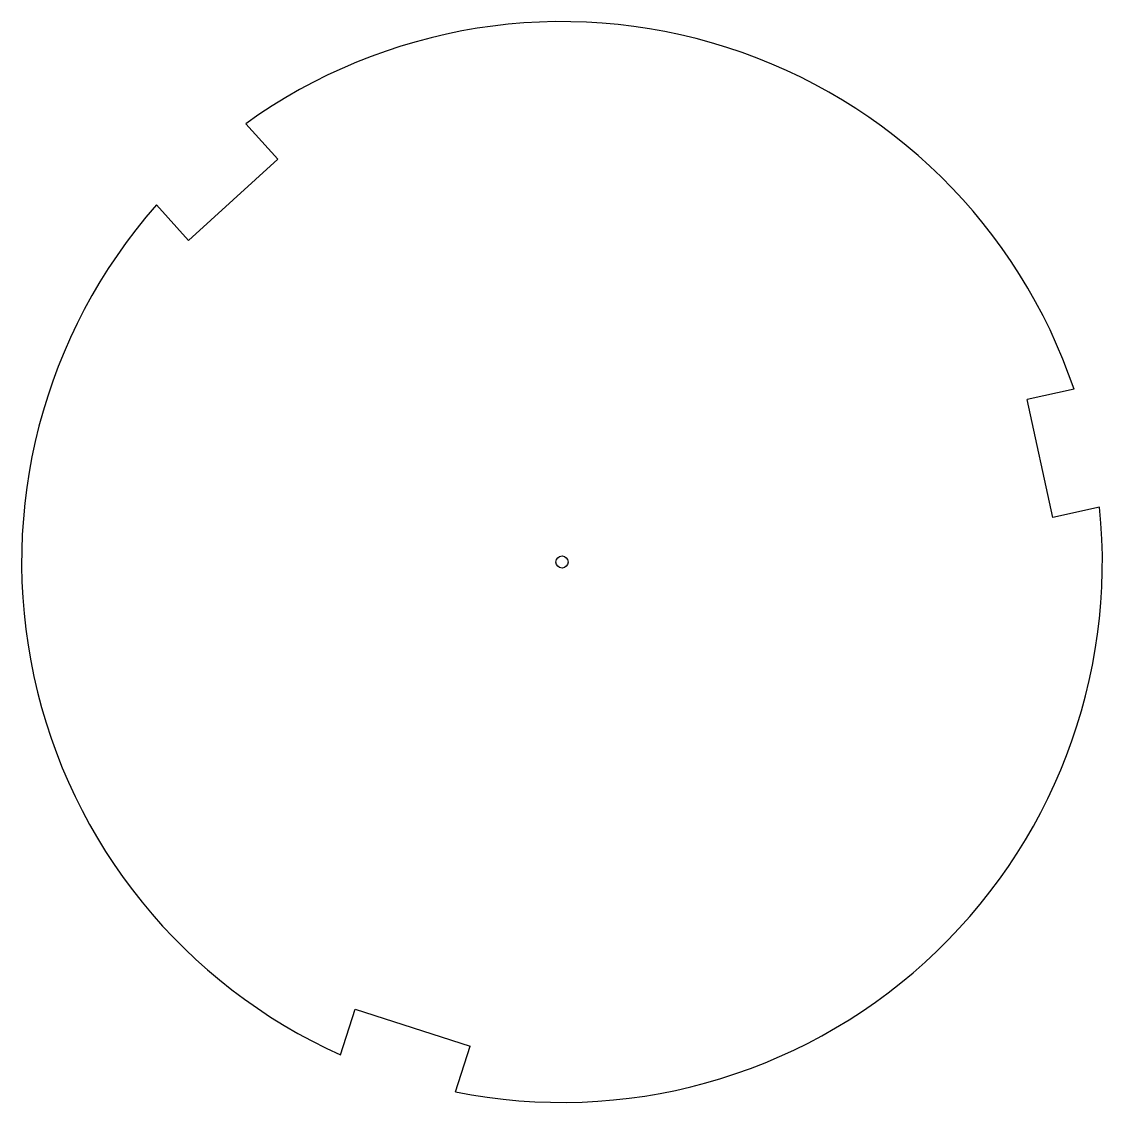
# Model space of a CAD drawing. Extents: x -30 to 328, y -74 to 284.
import ezdxf

# ---------------------------------------------------------------- set-up
doc = ezdxf.new("R2010")
doc.units = 0
doc.layers.add('View', color=7, linetype='CONTINUOUS')

msp = doc.modelspace()

# ---------------------------------------------------------------- linework, layer by layer
at = {"layer": 'View'}
for p, q in [((43.7406, 250.143), (54.4143, 238.386)), ((54.4143, 238.386), (24.7988, 211.499)), ((14.1251, 223.256), (24.7988, 211.499)), ((318.1, 162.244), (302.581, 158.879)), ((311.059, 119.788), (302.581, 158.879)), ((326.577, 123.153), (311.059, 119.788)), ((75.1823, -58.2958), (80.027, -43.1737)), ((80.027, -43.1737), (118.12, -55.3778)), ((113.275, -70.4999), (118.12, -55.3778))]:
    msp.add_line(p, q, dxfattribs=at)
msp.add_circle((148.5, 105), 2, dxfattribs=at)
for start, end in [(18.6508, 125.821), (138.651, -114.179), (-101.349, 5.82052)]:
    msp.add_arc((148.5, 105), 179, start, end, dxfattribs=at)

doc.saveas('drawing.dxf')
